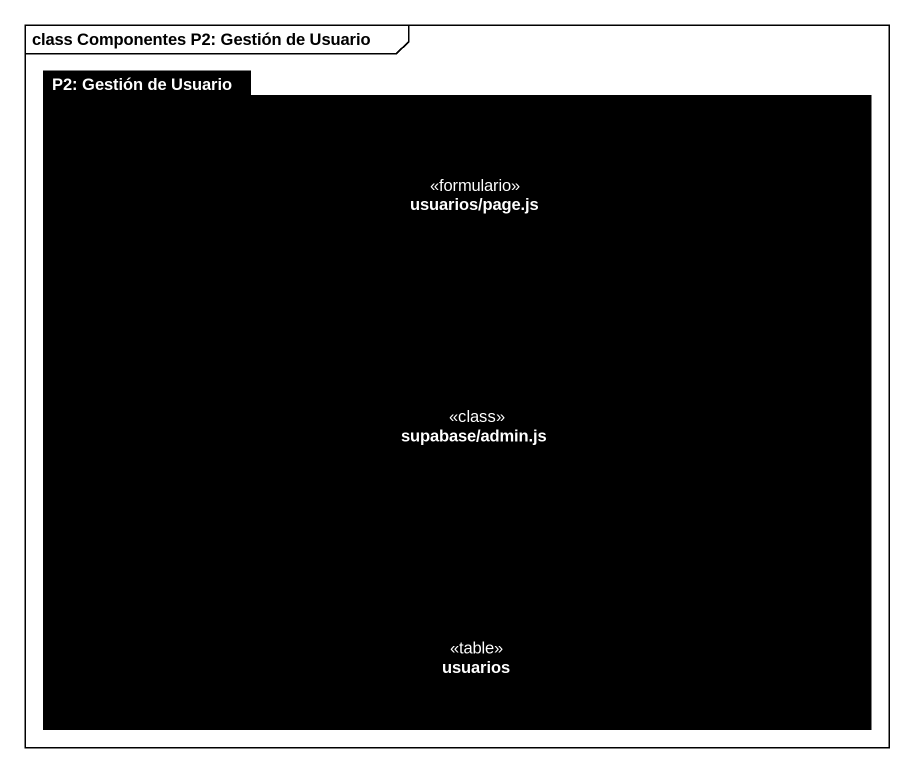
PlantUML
@startuml
mainframe class Componentes P2: Gestión de Usuario
package "P2: Gestión de Usuario" as P2_Gestión_de_Usuario #000000 {
  component "usuarios/page.js" as usuarios_page_js <<formulario>> #000000
  component "supabase/admin.js" as supabase_admin_js <<class>> #000000
  component usuarios <<table>> #000000
}
usuarios_page_js ..> supabase_admin_js : <<use>>
supabase_admin_js ..> usuarios : <<use>>
@enduml
